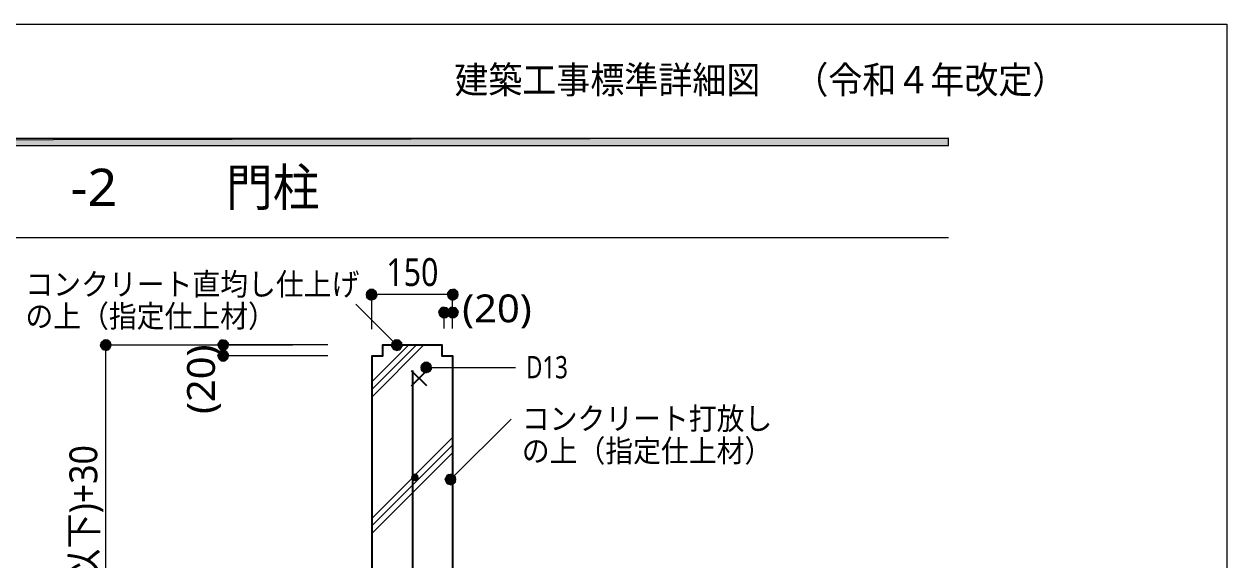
# Model space of a CAD drawing. Header units: millimetres. Extents: x 0 to 420, y 0 to 297.
# Drawn here: x 307.8 to 420.2, y 246.9 to 297 of the extents above; entities that cross this region are included whole.
import ezdxf
from ezdxf.enums import TextEntityAlignment as Align

# ---------------------------------------------------------------- set-up
doc = ezdxf.new("R2010")
doc.units = ezdxf.units.MM
doc.styles.add('kst32b', font='NotoSansJP-Variable.ttf')

msp = doc.modelspace()

# ---------------------------------------------------------------- hatches: boundary and pattern name
h = msp.add_hatch(color=7)
h.paths.add_polyline_path([(394.17, 285.62), (394.17, 286.32), (26.18, 285.62), (394.17, 285.62)])
h.paths.add_polyline_path([(394.17, 286.32), (26.18, 285.62), (26.18, 286.32), (394.17, 286.32)])
for points in [[(339.81, 271.89), (339.77, 271.7), (340.28, 271.7), (339.81, 271.89)], [(348.32, 271.5), (348.36, 271.7), (347.85, 271.7), (348.32, 271.5)], [(346.86, 270.49), (346.71, 270.38), (347.07, 270.02), (346.86, 270.49)], [(347.66, 270.49), (347.51, 270.38), (347.85, 270.02), (347.66, 270.49)], [(315.64, 267.44), (315.45, 267.48), (315.45, 267), (315.64, 267.44)], [(326.22, 267.44), (326.07, 267.33), (326.41, 267), (326.22, 267.44)], [(326.22, 266.45), (326.07, 266.34), (326.41, 265.98), (326.22, 266.45)], [(342.84, 266.53), (342.98, 266.64), (342.62, 267), (342.84, 266.53)], [(344.91, 265.09), (344.87, 264.9), (345.38, 264.9), (344.91, 265.09)], [(347.2, 254.23), (347.3, 254.08), (347.66, 254.42), (347.2, 254.23)]]:
    msp.add_hatch(color=7).paths.add_polyline_path(points)
h = msp.add_hatch(color=7)
h.paths.add_polyline_path([(340.28, 272.18), (340.08, 272.16), (340.28, 271.7), (340.28, 272.18)])
h.paths.add_polyline_path([(340.08, 272.16), (340.28, 271.7), (339.92, 272.06), (340.08, 272.16)])
h.paths.add_polyline_path([(340.28, 271.7), (339.92, 272.06), (339.81, 271.89), (340.28, 271.7)])
h = msp.add_hatch(color=7)
h.paths.add_polyline_path([(340.74, 271.89), (340.64, 272.06), (340.28, 271.7), (340.74, 271.89)])
h.paths.add_polyline_path([(340.64, 272.06), (340.28, 271.7), (340.47, 272.16), (340.64, 272.06)])
h.paths.add_polyline_path([(340.28, 271.7), (340.47, 272.16), (340.28, 272.18), (340.28, 271.7)])
h = msp.add_hatch(color=7)
h.paths.add_polyline_path([(340.64, 271.34), (340.74, 271.5), (340.28, 271.7), (340.64, 271.34)])
h.paths.add_polyline_path([(340.74, 271.5), (340.28, 271.7), (340.76, 271.7), (340.74, 271.5)])
h.paths.add_polyline_path([(340.28, 271.7), (340.76, 271.7), (340.74, 271.89), (340.28, 271.7)])
h = msp.add_hatch(color=7)
h.paths.add_polyline_path([(347.51, 272.06), (347.39, 271.89), (347.85, 271.7), (347.51, 272.06)])
h.paths.add_polyline_path([(347.39, 271.89), (347.85, 271.7), (347.37, 271.7), (347.39, 271.89)])
h.paths.add_polyline_path([(347.85, 271.7), (347.37, 271.7), (347.39, 271.5), (347.85, 271.7)])
h = msp.add_hatch(color=7)
h.paths.add_polyline_path([(348.04, 272.16), (347.85, 272.18), (347.85, 271.7), (348.04, 272.16)])
h.paths.add_polyline_path([(347.85, 272.18), (347.85, 271.7), (347.66, 272.16), (347.85, 272.18)])
h.paths.add_polyline_path([(347.85, 271.7), (347.66, 272.16), (347.51, 272.06), (347.85, 271.7)])
h = msp.add_hatch(color=7)
h.paths.add_polyline_path([(348.36, 271.7), (348.32, 271.89), (347.85, 271.7), (348.36, 271.7)])
h.paths.add_polyline_path([(348.32, 271.89), (347.85, 271.7), (348.21, 272.06), (348.32, 271.89)])
h.paths.add_polyline_path([(347.85, 271.7), (348.21, 272.06), (348.04, 272.16), (347.85, 271.7)])
h = msp.add_hatch(color=7)
h.paths.add_polyline_path([(339.77, 271.7), (339.81, 271.5), (340.28, 271.7), (339.77, 271.7)])
h.paths.add_polyline_path([(339.81, 271.5), (340.28, 271.7), (339.92, 271.34), (339.81, 271.5)])
h.paths.add_polyline_path([(340.28, 271.7), (339.92, 271.34), (340.08, 271.23), (340.28, 271.7)])
h = msp.add_hatch(color=7)
h.paths.add_polyline_path([(340.08, 271.23), (340.28, 271.19), (340.28, 271.7), (340.08, 271.23)])
h.paths.add_polyline_path([(340.28, 271.19), (340.28, 271.7), (340.47, 271.23), (340.28, 271.19)])
h.paths.add_polyline_path([(340.28, 271.7), (340.47, 271.23), (340.64, 271.34), (340.28, 271.7)])
h = msp.add_hatch(color=7)
h.paths.add_polyline_path([(347.39, 271.5), (347.51, 271.34), (347.85, 271.7), (347.39, 271.5)])
h.paths.add_polyline_path([(347.51, 271.34), (347.85, 271.7), (347.66, 271.23), (347.51, 271.34)])
h.paths.add_polyline_path([(347.85, 271.7), (347.66, 271.23), (347.85, 271.19), (347.85, 271.7)])
h = msp.add_hatch(color=7)
h.paths.add_polyline_path([(347.85, 271.19), (348.04, 271.23), (347.85, 271.7), (347.85, 271.19)])
h.paths.add_polyline_path([(348.04, 271.23), (347.85, 271.7), (348.21, 271.34), (348.04, 271.23)])
h.paths.add_polyline_path([(347.85, 271.7), (348.21, 271.34), (348.32, 271.5), (347.85, 271.7)])
h = msp.add_hatch(color=7)
h.paths.add_polyline_path([(346.71, 270.38), (346.6, 270.21), (347.07, 270.02), (346.71, 270.38)])
h.paths.add_polyline_path([(346.6, 270.21), (347.07, 270.02), (346.56, 270.02), (346.6, 270.21)])
h.paths.add_polyline_path([(347.07, 270.02), (346.56, 270.02), (346.6, 269.83), (347.07, 270.02)])
h = msp.add_hatch(color=7)
h.paths.add_polyline_path([(346.6, 269.83), (346.71, 269.66), (347.07, 270.02), (346.6, 269.83)])
h.paths.add_polyline_path([(346.71, 269.66), (347.07, 270.02), (346.86, 269.56), (346.71, 269.66)])
h.paths.add_polyline_path([(347.07, 270.02), (346.86, 269.56), (347.07, 269.52), (347.07, 270.02)])
h = msp.add_hatch(color=7)
h.paths.add_polyline_path([(347.41, 270.38), (347.26, 270.49), (347.07, 270.02), (347.41, 270.38)])
h.paths.add_polyline_path([(347.26, 270.49), (347.07, 270.02), (347.07, 270.51), (347.26, 270.49)])
h.paths.add_polyline_path([(347.07, 270.02), (347.07, 270.51), (346.86, 270.49), (347.07, 270.02)])
h = msp.add_hatch(color=7)
h.paths.add_polyline_path([(347.51, 269.83), (347.56, 270.02), (347.07, 270.02), (347.51, 269.83)])
h.paths.add_polyline_path([(347.56, 270.02), (347.07, 270.02), (347.51, 270.21), (347.56, 270.02)])
h.paths.add_polyline_path([(347.07, 270.02), (347.51, 270.21), (347.41, 270.38), (347.07, 270.02)])
h = msp.add_hatch(color=7)
h.paths.add_polyline_path([(347.07, 269.52), (347.26, 269.56), (347.07, 270.02), (347.07, 269.52)])
h.paths.add_polyline_path([(347.26, 269.56), (347.07, 270.02), (347.41, 269.66), (347.26, 269.56)])
h.paths.add_polyline_path([(347.07, 270.02), (347.41, 269.66), (347.51, 269.83), (347.07, 270.02)])
h = msp.add_hatch(color=7)
h.paths.add_polyline_path([(347.51, 270.38), (347.39, 270.21), (347.85, 270.02), (347.51, 270.38)])
h.paths.add_polyline_path([(347.39, 270.21), (347.85, 270.02), (347.37, 270.02), (347.39, 270.21)])
h.paths.add_polyline_path([(347.85, 270.02), (347.37, 270.02), (347.39, 269.83), (347.85, 270.02)])
h = msp.add_hatch(color=7)
h.paths.add_polyline_path([(347.39, 269.83), (347.51, 269.66), (347.85, 270.02), (347.39, 269.83)])
h.paths.add_polyline_path([(347.51, 269.66), (347.85, 270.02), (347.66, 269.56), (347.51, 269.66)])
h.paths.add_polyline_path([(347.85, 270.02), (347.66, 269.56), (347.85, 269.52), (347.85, 270.02)])
h = msp.add_hatch(color=7)
h.paths.add_polyline_path([(348.21, 270.38), (348.04, 270.49), (347.85, 270.02), (348.21, 270.38)])
h.paths.add_polyline_path([(348.04, 270.49), (347.85, 270.02), (347.85, 270.51), (348.04, 270.49)])
h.paths.add_polyline_path([(347.85, 270.02), (347.85, 270.51), (347.66, 270.49), (347.85, 270.02)])
h = msp.add_hatch(color=7)
h.paths.add_polyline_path([(348.32, 269.83), (348.36, 270.02), (347.85, 270.02), (348.32, 269.83)])
h.paths.add_polyline_path([(348.36, 270.02), (347.85, 270.02), (348.32, 270.21), (348.36, 270.02)])
h.paths.add_polyline_path([(347.85, 270.02), (348.32, 270.21), (348.21, 270.38), (347.85, 270.02)])
h = msp.add_hatch(color=7)
h.paths.add_polyline_path([(347.85, 269.52), (348.04, 269.56), (347.85, 270.02), (347.85, 269.52)])
h.paths.add_polyline_path([(348.04, 269.56), (347.85, 270.02), (348.21, 269.66), (348.04, 269.56)])
h.paths.add_polyline_path([(347.85, 270.02), (348.21, 269.66), (348.32, 269.83), (347.85, 270.02)])
h = msp.add_hatch(color=7)
h.paths.add_polyline_path([(315.45, 267.48), (315.26, 267.44), (315.45, 267), (315.45, 267.48)])
h.paths.add_polyline_path([(315.26, 267.44), (315.45, 267), (315.11, 267.33), (315.26, 267.44)])
h.paths.add_polyline_path([(315.45, 267), (315.11, 267.33), (315, 267.19), (315.45, 267)])
h = msp.add_hatch(color=7)
h.paths.add_polyline_path([(315.95, 267), (315.91, 267.19), (315.45, 267), (315.95, 267)])
h.paths.add_polyline_path([(315.91, 267.19), (315.45, 267), (315.81, 267.33), (315.91, 267.19)])
h.paths.add_polyline_path([(315.45, 267), (315.81, 267.33), (315.64, 267.44), (315.45, 267)])
h = msp.add_hatch(color=7)
h.paths.add_polyline_path([(326.77, 267.33), (326.6, 267.44), (326.41, 267), (326.77, 267.33)])
h.paths.add_polyline_path([(326.6, 267.44), (326.41, 267), (326.41, 267.48), (326.6, 267.44)])
h.paths.add_polyline_path([(326.41, 267), (326.41, 267.48), (326.22, 267.44), (326.41, 267)])
h = msp.add_hatch(color=7)
h.paths.add_polyline_path([(342.62, 267.48), (342.43, 267.44), (342.62, 267), (342.62, 267.48)])
h.paths.add_polyline_path([(342.43, 267.44), (342.62, 267), (342.29, 267.33), (342.43, 267.44)])
h.paths.add_polyline_path([(342.62, 267), (342.29, 267.33), (342.18, 267.19), (342.62, 267)])
h = msp.add_hatch(color=7)
h.paths.add_polyline_path([(343.09, 267.19), (342.98, 267.33), (342.62, 267), (343.09, 267.19)])
h.paths.add_polyline_path([(342.98, 267.33), (342.62, 267), (342.84, 267.44), (342.98, 267.33)])
h.paths.add_polyline_path([(342.62, 267), (342.84, 267.44), (342.62, 267.48), (342.62, 267)])
h = msp.add_hatch(color=7)
h.paths.add_polyline_path([(315, 267.19), (314.96, 267), (315.45, 267), (315, 267.19)])
h.paths.add_polyline_path([(314.96, 267), (315.45, 267), (315, 266.81), (314.96, 267)])
h.paths.add_polyline_path([(315.45, 267), (315, 266.81), (315.11, 266.64), (315.45, 267)])
h = msp.add_hatch(color=7)
h.paths.add_polyline_path([(315.11, 266.64), (315.26, 266.53), (315.45, 267), (315.11, 266.64)])
h.paths.add_polyline_path([(315.26, 266.53), (315.45, 267), (315.45, 266.49), (315.26, 266.53)])
h.paths.add_polyline_path([(315.45, 267), (315.45, 266.49), (315.64, 266.53), (315.45, 267)])
h = msp.add_hatch(color=7)
h.paths.add_polyline_path([(315.64, 266.53), (315.81, 266.64), (315.45, 267), (315.64, 266.53)])
h.paths.add_polyline_path([(315.81, 266.64), (315.45, 267), (315.91, 266.81), (315.81, 266.64)])
h.paths.add_polyline_path([(315.45, 267), (315.91, 266.81), (315.95, 267), (315.45, 267)])
h = msp.add_hatch(color=7)
h.paths.add_polyline_path([(326.07, 267.33), (325.97, 267.19), (326.41, 267), (326.07, 267.33)])
h.paths.add_polyline_path([(325.97, 267.19), (326.41, 267), (325.92, 267), (325.97, 267.19)])
h.paths.add_polyline_path([(326.41, 267), (325.92, 267), (325.97, 266.81), (326.41, 267)])
h = msp.add_hatch(color=7)
h.paths.add_polyline_path([(326.07, 266.34), (325.97, 266.17), (326.41, 265.98), (326.07, 266.34)])
h.paths.add_polyline_path([(325.97, 266.17), (326.41, 265.98), (325.92, 265.98), (325.97, 266.17)])
h.paths.add_polyline_path([(326.41, 265.98), (325.92, 265.98), (325.97, 265.79), (326.41, 265.98)])
h = msp.add_hatch(color=7)
h.paths.add_polyline_path([(325.97, 266.81), (326.07, 266.64), (326.41, 267), (325.97, 266.81)])
h.paths.add_polyline_path([(326.07, 266.64), (326.41, 267), (326.22, 266.53), (326.07, 266.64)])
h.paths.add_polyline_path([(326.41, 267), (326.22, 266.53), (326.41, 266.49), (326.41, 267)])
h = msp.add_hatch(color=7)
h.paths.add_polyline_path([(326.77, 266.34), (326.6, 266.45), (326.41, 265.98), (326.77, 266.34)])
h.paths.add_polyline_path([(326.6, 266.45), (326.41, 265.98), (326.41, 266.49), (326.6, 266.45)])
h.paths.add_polyline_path([(326.41, 265.98), (326.41, 266.49), (326.22, 266.45), (326.41, 265.98)])
h = msp.add_hatch(color=7)
h.paths.add_polyline_path([(326.88, 266.81), (326.92, 267), (326.41, 267), (326.88, 266.81)])
h.paths.add_polyline_path([(326.92, 267), (326.41, 267), (326.88, 267.19), (326.92, 267)])
h.paths.add_polyline_path([(326.41, 267), (326.88, 267.19), (326.77, 267.33), (326.41, 267)])
h = msp.add_hatch(color=7)
h.paths.add_polyline_path([(326.41, 266.49), (326.6, 266.53), (326.41, 267), (326.41, 266.49)])
h.paths.add_polyline_path([(326.6, 266.53), (326.41, 267), (326.77, 266.64), (326.6, 266.53)])
h.paths.add_polyline_path([(326.41, 267), (326.77, 266.64), (326.88, 266.81), (326.41, 267)])
h = msp.add_hatch(color=7)
h.paths.add_polyline_path([(326.88, 265.79), (326.92, 265.98), (326.41, 265.98), (326.88, 265.79)])
h.paths.add_polyline_path([(326.92, 265.98), (326.41, 265.98), (326.88, 266.17), (326.92, 265.98)])
h.paths.add_polyline_path([(326.41, 265.98), (326.88, 266.17), (326.77, 266.34), (326.41, 265.98)])
h = msp.add_hatch(color=7)
h.paths.add_polyline_path([(342.18, 267.19), (342.14, 267), (342.62, 267), (342.18, 267.19)])
h.paths.add_polyline_path([(342.14, 267), (342.62, 267), (342.18, 266.81), (342.14, 267)])
h.paths.add_polyline_path([(342.62, 267), (342.18, 266.81), (342.29, 266.64), (342.62, 267)])
h = msp.add_hatch(color=7)
h.paths.add_polyline_path([(342.29, 266.64), (342.43, 266.53), (342.62, 267), (342.29, 266.64)])
h.paths.add_polyline_path([(342.43, 266.53), (342.62, 267), (342.62, 266.49), (342.43, 266.53)])
h.paths.add_polyline_path([(342.62, 267), (342.62, 266.49), (342.84, 266.53), (342.62, 267)])
h = msp.add_hatch(color=7)
h.paths.add_polyline_path([(342.98, 266.64), (343.09, 266.81), (342.62, 267), (342.98, 266.64)])
h.paths.add_polyline_path([(343.09, 266.81), (342.62, 267), (343.13, 267), (343.09, 266.81)])
h.paths.add_polyline_path([(342.62, 267), (343.13, 267), (343.09, 267.19), (342.62, 267)])
h = msp.add_hatch(color=7)
h.paths.add_polyline_path([(325.97, 265.79), (326.07, 265.64), (326.41, 265.98), (325.97, 265.79)])
h.paths.add_polyline_path([(326.07, 265.64), (326.41, 265.98), (326.22, 265.51), (326.07, 265.64)])
h.paths.add_polyline_path([(326.41, 265.98), (326.22, 265.51), (326.41, 265.49), (326.41, 265.98)])
h = msp.add_hatch(color=7)
h.paths.add_polyline_path([(326.41, 265.49), (326.6, 265.51), (326.41, 265.98), (326.41, 265.49)])
h.paths.add_polyline_path([(326.6, 265.51), (326.41, 265.98), (326.77, 265.64), (326.6, 265.51)])
h.paths.add_polyline_path([(326.41, 265.98), (326.77, 265.64), (326.88, 265.79), (326.41, 265.98)])
h = msp.add_hatch(color=7)
h.paths.add_polyline_path([(345.38, 265.39), (345.19, 265.35), (345.38, 264.9), (345.38, 265.39)])
h.paths.add_polyline_path([(345.19, 265.35), (345.38, 264.9), (345.02, 265.24), (345.19, 265.35)])
h.paths.add_polyline_path([(345.38, 264.9), (345.02, 265.24), (344.91, 265.09), (345.38, 264.9)])
h = msp.add_hatch(color=7)
h.paths.add_polyline_path([(345.84, 265.09), (345.74, 265.24), (345.38, 264.9), (345.84, 265.09)])
h.paths.add_polyline_path([(345.74, 265.24), (345.38, 264.9), (345.57, 265.35), (345.74, 265.24)])
h.paths.add_polyline_path([(345.38, 264.9), (345.57, 265.35), (345.38, 265.39), (345.38, 264.9)])
h = msp.add_hatch(color=7)
h.paths.add_polyline_path([(344.87, 264.9), (344.91, 264.71), (345.38, 264.9), (344.87, 264.9)])
h.paths.add_polyline_path([(344.91, 264.71), (345.38, 264.9), (345.02, 264.54), (344.91, 264.71)])
h.paths.add_polyline_path([(345.38, 264.9), (345.02, 264.54), (345.19, 264.44), (345.38, 264.9)])
h = msp.add_hatch(color=7)
h.paths.add_polyline_path([(345.19, 264.44), (345.38, 264.39), (345.38, 264.9), (345.19, 264.44)])
h.paths.add_polyline_path([(345.38, 264.39), (345.38, 264.9), (345.57, 264.44), (345.38, 264.39)])
h.paths.add_polyline_path([(345.38, 264.9), (345.57, 264.44), (345.74, 264.54), (345.38, 264.9)])
h = msp.add_hatch(color=7)
h.paths.add_polyline_path([(345.74, 264.54), (345.84, 264.71), (345.38, 264.9), (345.74, 264.54)])
h.paths.add_polyline_path([(345.84, 264.71), (345.38, 264.9), (345.88, 264.9), (345.84, 264.71)])
h.paths.add_polyline_path([(345.38, 264.9), (345.88, 264.9), (345.84, 265.09), (345.38, 264.9)])
h = msp.add_hatch(color=7)
h.paths.add_polyline_path([(344.34, 254.91), (344.17, 254.87), (344.34, 254.61), (344.34, 254.91)])
h.paths.add_polyline_path([(344.17, 254.87), (344.34, 254.61), (344.06, 254.76), (344.17, 254.87)])
h.paths.add_polyline_path([(344.34, 254.61), (344.06, 254.76), (344.02, 254.61), (344.34, 254.61)])
h = msp.add_hatch(color=7)
h.paths.add_polyline_path([(344.02, 254.61), (344.06, 254.47), (344.34, 254.61), (344.02, 254.61)])
h.paths.add_polyline_path([(344.06, 254.47), (344.34, 254.61), (344.17, 254.36), (344.06, 254.47)])
h.paths.add_polyline_path([(344.34, 254.61), (344.17, 254.36), (344.34, 254.32), (344.34, 254.61)])
h = msp.add_hatch(color=7)
h.paths.add_polyline_path([(344.64, 254.61), (344.59, 254.76), (344.34, 254.61), (344.64, 254.61)])
h.paths.add_polyline_path([(344.59, 254.76), (344.34, 254.61), (344.49, 254.87), (344.59, 254.76)])
h.paths.add_polyline_path([(344.34, 254.61), (344.49, 254.87), (344.34, 254.91), (344.34, 254.61)])
h = msp.add_hatch(color=7)
h.paths.add_polyline_path([(344.34, 254.32), (344.49, 254.36), (344.34, 254.61), (344.34, 254.32)])
h.paths.add_polyline_path([(344.49, 254.36), (344.34, 254.61), (344.59, 254.47), (344.49, 254.36)])
h.paths.add_polyline_path([(344.34, 254.61), (344.59, 254.47), (344.64, 254.61), (344.34, 254.61)])
h = msp.add_hatch(color=7)
h.paths.add_polyline_path([(347.3, 254.78), (347.2, 254.61), (347.66, 254.42), (347.3, 254.78)])
h.paths.add_polyline_path([(347.2, 254.61), (347.66, 254.42), (347.15, 254.42), (347.2, 254.61)])
h.paths.add_polyline_path([(347.66, 254.42), (347.15, 254.42), (347.2, 254.23), (347.66, 254.42)])
h = msp.add_hatch(color=7)
h.paths.add_polyline_path([(347.85, 254.89), (347.66, 254.93), (347.66, 254.42), (347.85, 254.89)])
h.paths.add_polyline_path([(347.66, 254.93), (347.66, 254.42), (347.47, 254.89), (347.66, 254.93)])
h.paths.add_polyline_path([(347.66, 254.42), (347.47, 254.89), (347.3, 254.78), (347.66, 254.42)])
h = msp.add_hatch(color=7)
h.paths.add_polyline_path([(347.3, 254.08), (347.47, 253.98), (347.66, 254.42), (347.3, 254.08)])
h.paths.add_polyline_path([(347.47, 253.98), (347.66, 254.42), (347.66, 253.94), (347.47, 253.98)])
h.paths.add_polyline_path([(347.66, 254.42), (347.66, 253.94), (347.85, 253.98), (347.66, 254.42)])
h = msp.add_hatch(color=7)
h.paths.add_polyline_path([(348.15, 254.42), (348.13, 254.61), (347.66, 254.42), (348.15, 254.42)])
h.paths.add_polyline_path([(348.13, 254.61), (347.66, 254.42), (348, 254.78), (348.13, 254.61)])
h.paths.add_polyline_path([(347.66, 254.42), (348, 254.78), (347.85, 254.89), (347.66, 254.42)])
h = msp.add_hatch(color=7)
h.paths.add_polyline_path([(347.85, 253.98), (348, 254.08), (347.66, 254.42), (347.85, 253.98)])
h.paths.add_polyline_path([(348, 254.08), (347.66, 254.42), (348.13, 254.23), (348, 254.08)])
h.paths.add_polyline_path([(347.66, 254.42), (348.13, 254.23), (348.15, 254.42), (347.66, 254.42)])

# ---------------------------------------------------------------- linework, layer by layer
at = {"lineweight": 13}
msp.add_lwpolyline([(0.19, 0), (0.19, 296.97), (420.16, 296.97), (420.16, 0)], close=True, dxfattribs=at)
at = {"lineweight": 0}
for points in [[(394.17, 285.62), (394.17, 286.32), (26.18, 285.62)], [(394.17, 286.32), (26.18, 285.62), (26.18, 286.32)], [(339.81, 271.89), (339.77, 271.7), (340.28, 271.7)], [(340.28, 271.7), (339.92, 272.06), (339.81, 271.89)], [(340.08, 272.16), (340.28, 271.7), (339.92, 272.06)], [(340.28, 272.18), (340.08, 272.16), (340.28, 271.7)], [(340.28, 271.7), (340.47, 272.16), (340.28, 272.18)], [(340.64, 272.06), (340.28, 271.7), (340.47, 272.16)], [(340.74, 271.89), (340.64, 272.06), (340.28, 271.7)], [(340.28, 271.7), (340.76, 271.7), (340.74, 271.89)], [(347.39, 271.89), (347.85, 271.7), (347.37, 271.7)], [(347.51, 272.06), (347.39, 271.89), (347.85, 271.7)], [(347.85, 271.7), (347.66, 272.16), (347.51, 272.06)], [(347.85, 272.18), (347.85, 271.7), (347.66, 272.16)], [(348.04, 272.16), (347.85, 272.18), (347.85, 271.7)], [(347.85, 271.7), (348.21, 272.06), (348.04, 272.16)], [(348.32, 271.89), (347.85, 271.7), (348.21, 272.06)], [(348.36, 271.7), (348.32, 271.89), (347.85, 271.7)], [(339.77, 271.7), (339.81, 271.5), (340.28, 271.7)], [(339.81, 271.5), (340.28, 271.7), (339.92, 271.34)], [(340.28, 271.7), (339.92, 271.34), (340.08, 271.23)], [(340.08, 271.23), (340.28, 271.19), (340.28, 271.7)], [(340.28, 271.19), (340.28, 271.7), (340.47, 271.23)], [(340.28, 271.7), (340.47, 271.23), (340.64, 271.34)], [(340.64, 271.34), (340.74, 271.5), (340.28, 271.7)], [(340.74, 271.5), (340.28, 271.7), (340.76, 271.7)], [(347.85, 271.7), (347.37, 271.7), (347.39, 271.5)], [(347.39, 271.5), (347.51, 271.34), (347.85, 271.7)], [(347.51, 271.34), (347.85, 271.7), (347.66, 271.23)], [(347.85, 271.7), (347.66, 271.23), (347.85, 271.19)], [(347.85, 271.19), (348.04, 271.23), (347.85, 271.7)], [(348.04, 271.23), (347.85, 271.7), (348.21, 271.34)], [(347.85, 271.7), (348.21, 271.34), (348.32, 271.5)], [(348.32, 271.5), (348.36, 271.7), (347.85, 271.7)], [(346.6, 270.21), (347.07, 270.02), (346.56, 270.02)], [(347.07, 270.02), (346.56, 270.02), (346.6, 269.83)], [(346.71, 270.38), (346.6, 270.21), (347.07, 270.02)], [(346.6, 269.83), (346.71, 269.66), (347.07, 270.02)], [(346.86, 270.49), (346.71, 270.38), (347.07, 270.02)], [(346.71, 269.66), (347.07, 270.02), (346.86, 269.56)], [(347.07, 270.02), (347.07, 270.51), (346.86, 270.49)], [(347.07, 270.02), (346.86, 269.56), (347.07, 269.52)], [(347.26, 270.49), (347.07, 270.02), (347.07, 270.51)], [(347.41, 270.38), (347.26, 270.49), (347.07, 270.02)], [(347.07, 270.02), (347.51, 270.21), (347.41, 270.38)], [(347.56, 270.02), (347.07, 270.02), (347.51, 270.21)], [(347.07, 269.52), (347.26, 269.56), (347.07, 270.02)], [(347.26, 269.56), (347.07, 270.02), (347.41, 269.66)], [(347.07, 270.02), (347.41, 269.66), (347.51, 269.83)], [(347.51, 269.83), (347.56, 270.02), (347.07, 270.02)], [(347.39, 270.21), (347.85, 270.02), (347.37, 270.02)], [(347.85, 270.02), (347.37, 270.02), (347.39, 269.83)], [(347.51, 270.38), (347.39, 270.21), (347.85, 270.02)], [(347.39, 269.83), (347.51, 269.66), (347.85, 270.02)], [(347.66, 270.49), (347.51, 270.38), (347.85, 270.02)], [(347.51, 269.66), (347.85, 270.02), (347.66, 269.56)], [(347.85, 270.02), (347.85, 270.51), (347.66, 270.49)], [(347.85, 270.02), (347.66, 269.56), (347.85, 269.52)], [(348.04, 270.49), (347.85, 270.02), (347.85, 270.51)], [(348.21, 270.38), (348.04, 270.49), (347.85, 270.02)], [(347.85, 270.02), (348.32, 270.21), (348.21, 270.38)], [(348.36, 270.02), (347.85, 270.02), (348.32, 270.21)], [(347.85, 269.52), (348.04, 269.56), (347.85, 270.02)], [(348.04, 269.56), (347.85, 270.02), (348.21, 269.66)], [(347.85, 270.02), (348.21, 269.66), (348.32, 269.83)], [(348.32, 269.83), (348.36, 270.02), (347.85, 270.02)], [(315.26, 267.44), (315.45, 267), (315.11, 267.33)], [(315.45, 267.48), (315.26, 267.44), (315.45, 267)], [(315.64, 267.44), (315.45, 267.48), (315.45, 267)], [(315.45, 267), (315.81, 267.33), (315.64, 267.44)], [(326.22, 267.44), (326.07, 267.33), (326.41, 267)], [(326.41, 267), (326.41, 267.48), (326.22, 267.44)], [(326.6, 267.44), (326.41, 267), (326.41, 267.48)], [(326.77, 267.33), (326.6, 267.44), (326.41, 267)], [(342.43, 267.44), (342.62, 267), (342.29, 267.33)], [(342.62, 267.48), (342.43, 267.44), (342.62, 267)], [(342.62, 267), (342.84, 267.44), (342.62, 267.48)], [(342.98, 267.33), (342.62, 267), (342.84, 267.44)], [(315, 267.19), (314.96, 267), (315.45, 267)], [(314.96, 267), (315.45, 267), (315, 266.81)], [(315.45, 267), (315.11, 267.33), (315, 267.19)], [(315.45, 267), (315, 266.81), (315.11, 266.64)], [(315.11, 266.64), (315.26, 266.53), (315.45, 267)], [(315.26, 266.53), (315.45, 267), (315.45, 266.49)], [(315.91, 267.19), (315.45, 267), (315.81, 267.33)], [(315.95, 267), (315.91, 267.19), (315.45, 267)], [(315.45, 267), (315.45, 266.49), (315.64, 266.53)], [(315.64, 266.53), (315.81, 266.64), (315.45, 267)], [(315.81, 266.64), (315.45, 267), (315.91, 266.81)], [(315.45, 267), (315.91, 266.81), (315.95, 267)], [(325.97, 267.19), (326.41, 267), (325.92, 267)], [(326.41, 267), (325.92, 267), (325.97, 266.81)], [(326.07, 267.33), (325.97, 267.19), (326.41, 267)], [(325.97, 266.81), (326.07, 266.64), (326.41, 267)], [(326.07, 266.34), (325.97, 266.17), (326.41, 265.98)], [(326.07, 266.64), (326.41, 267), (326.22, 266.53)], [(326.22, 266.45), (326.07, 266.34), (326.41, 265.98)], [(326.41, 267), (326.22, 266.53), (326.41, 266.49)], [(326.41, 265.98), (326.41, 266.49), (326.22, 266.45)], [(326.41, 267), (326.88, 267.19), (326.77, 267.33)], [(326.92, 267), (326.41, 267), (326.88, 267.19)], [(326.41, 266.49), (326.6, 266.53), (326.41, 267)], [(326.6, 266.53), (326.41, 267), (326.77, 266.64)], [(326.41, 267), (326.77, 266.64), (326.88, 266.81)], [(326.88, 266.81), (326.92, 267), (326.41, 267)], [(326.6, 266.45), (326.41, 265.98), (326.41, 266.49)], [(326.77, 266.34), (326.6, 266.45), (326.41, 265.98)], [(326.41, 265.98), (326.88, 266.17), (326.77, 266.34)], [(342.18, 267.19), (342.14, 267), (342.62, 267)], [(342.14, 267), (342.62, 267), (342.18, 266.81)], [(342.62, 267), (342.29, 267.33), (342.18, 267.19)], [(342.62, 267), (342.18, 266.81), (342.29, 266.64)], [(342.29, 266.64), (342.43, 266.53), (342.62, 267)], [(342.43, 266.53), (342.62, 267), (342.62, 266.49)], [(343.09, 267.19), (342.98, 267.33), (342.62, 267)], [(342.62, 267), (343.13, 267), (343.09, 267.19)], [(342.98, 266.64), (343.09, 266.81), (342.62, 267)], [(343.09, 266.81), (342.62, 267), (343.13, 267)], [(342.62, 267), (342.62, 266.49), (342.84, 266.53)], [(342.84, 266.53), (342.98, 266.64), (342.62, 267)], [(325.97, 266.17), (326.41, 265.98), (325.92, 265.98)], [(326.41, 265.98), (325.92, 265.98), (325.97, 265.79)], [(325.97, 265.79), (326.07, 265.64), (326.41, 265.98)], [(326.07, 265.64), (326.41, 265.98), (326.22, 265.51)], [(326.41, 265.98), (326.22, 265.51), (326.41, 265.49)], [(326.92, 265.98), (326.41, 265.98), (326.88, 266.17)], [(326.41, 265.49), (326.6, 265.51), (326.41, 265.98)], [(326.6, 265.51), (326.41, 265.98), (326.77, 265.64)], [(326.41, 265.98), (326.77, 265.64), (326.88, 265.79)], [(326.88, 265.79), (326.92, 265.98), (326.41, 265.98)], [(345.38, 264.9), (345.02, 265.24), (344.91, 265.09)], [(345.19, 265.35), (345.38, 264.9), (345.02, 265.24)], [(345.38, 265.39), (345.19, 265.35), (345.38, 264.9)], [(345.38, 264.9), (345.57, 265.35), (345.38, 265.39)], [(345.74, 265.24), (345.38, 264.9), (345.57, 265.35)], [(345.84, 265.09), (345.74, 265.24), (345.38, 264.9)], [(344.91, 265.09), (344.87, 264.9), (345.38, 264.9)], [(344.87, 264.9), (344.91, 264.71), (345.38, 264.9)], [(344.91, 264.71), (345.38, 264.9), (345.02, 264.54)], [(345.38, 264.9), (345.02, 264.54), (345.19, 264.44)], [(345.19, 264.44), (345.38, 264.39), (345.38, 264.9)], [(345.38, 264.9), (345.88, 264.9), (345.84, 265.09)], [(345.38, 264.39), (345.38, 264.9), (345.57, 264.44)], [(345.38, 264.9), (345.57, 264.44), (345.74, 264.54)], [(345.74, 264.54), (345.84, 264.71), (345.38, 264.9)], [(345.84, 264.71), (345.38, 264.9), (345.88, 264.9)], [(344.34, 254.61), (344.06, 254.76), (344.02, 254.61)], [(344.02, 254.61), (344.06, 254.47), (344.34, 254.61)], [(344.17, 254.87), (344.34, 254.61), (344.06, 254.76)], [(344.06, 254.47), (344.34, 254.61), (344.17, 254.36)], [(344.34, 254.91), (344.17, 254.87), (344.34, 254.61)], [(344.34, 254.61), (344.17, 254.36), (344.34, 254.32)], [(344.34, 254.61), (344.49, 254.87), (344.34, 254.91)], [(344.59, 254.76), (344.34, 254.61), (344.49, 254.87)], [(344.64, 254.61), (344.59, 254.76), (344.34, 254.61)], [(344.34, 254.32), (344.49, 254.36), (344.34, 254.61)], [(344.49, 254.36), (344.34, 254.61), (344.59, 254.47)], [(344.34, 254.61), (344.59, 254.47), (344.64, 254.61)], [(347.2, 254.61), (347.66, 254.42), (347.15, 254.42)], [(347.66, 254.42), (347.15, 254.42), (347.2, 254.23)], [(347.3, 254.78), (347.2, 254.61), (347.66, 254.42)], [(347.2, 254.23), (347.3, 254.08), (347.66, 254.42)], [(347.66, 254.42), (347.47, 254.89), (347.3, 254.78)], [(347.3, 254.08), (347.47, 253.98), (347.66, 254.42)], [(347.66, 254.93), (347.66, 254.42), (347.47, 254.89)], [(347.47, 253.98), (347.66, 254.42), (347.66, 253.94)], [(347.85, 254.89), (347.66, 254.93), (347.66, 254.42)], [(347.66, 254.42), (348, 254.78), (347.85, 254.89)], [(348.13, 254.61), (347.66, 254.42), (348, 254.78)], [(348.15, 254.42), (348.13, 254.61), (347.66, 254.42)], [(347.66, 254.42), (347.66, 253.94), (347.85, 253.98)], [(347.85, 253.98), (348, 254.08), (347.66, 254.42)], [(348, 254.08), (347.66, 254.42), (348.13, 254.23)], [(347.66, 254.42), (348.13, 254.23), (348.15, 254.42)]]:
    msp.add_lwpolyline(points, close=True, dxfattribs=at)
at = {"lineweight": 13}
for points in [[(394.17, 276.99), (26.18, 276.99)], [(342.62, 267), (338.81, 270.81)], [(347.85, 268.52), (347.85, 271.7), (340.28, 271.7), (340.28, 268.46)], [(347.07, 268.52), (347.07, 270.02)], [(347.07, 270.02), (347.85, 270.02)], [(325.25, 189.91), (315.45, 189.91), (315.45, 194.9), (315.45, 197.32), (315.45, 222.31), (315.45, 267), (332.89, 267)], [(336.19, 267), (326.41, 267)], [(326.41, 265.98), (326.41, 267)], [(340.34, 263.57), (343.75, 267)], [(340.34, 262.85), (344.47, 267)], [(340.34, 262.15), (345.16, 267)], [(336.19, 265.98), (326.41, 265.98)], [(345.38, 264.9), (353.72, 264.9)], [(347.66, 254.42), (353.31, 260.07)], [(340.34, 250.82), (347.83, 258.34)], [(340.34, 250.13), (347.83, 257.62)], [(340.34, 249.43), (347.83, 256.92)]]:
    msp.add_lwpolyline(points, dxfattribs=at)
at = {"lineweight": 25}
for points in [[(340.34, 236.98), (340.34, 265.98), (341.33, 265.98), (341.33, 267), (346.84, 267), (346.84, 265.98), (347.83, 265.98), (347.83, 236.98)], [(344.02, 263.19), (345.44, 264.6)], [(345.44, 263.19), (344.02, 264.58)], [(344.09, 264.6), (344.09, 236.98)]]:
    msp.add_lwpolyline(points, dxfattribs=at)
msp.add_lwpolyline([(344.57, 254.62), (344.55, 254.72), (344.5, 254.8), (344.42, 254.85), (344.33, 254.87), (344.23, 254.85), (344.16, 254.8), (344.1, 254.72), (344.09, 254.62), (344.1, 254.53), (344.16, 254.45), (344.23, 254.4), (344.33, 254.38), (344.42, 254.4), (344.5, 254.45), (344.55, 254.53)], close=True, dxfattribs=at)

# ---------------------------------------------------------------- texts
at = {"style": 'kst32b'}
for s, height, p, p2 in [('建築工事標準詳細図\u3000（令和４年改定）', 2.54, (348.01, 290.49), (405.16, 290.49)), ('-2', 3.491, (312.17, 279.97), (316.53, 279.97)), ('門柱', 3.491, (326.69, 279.97), (335.41, 279.97)), ('150', 2.599, (341.65, 272.5), (346.52, 272.5)), ('コンクリート直均し仕上げ', 2.0791, (307.95, 271.63), (339.14, 271.63)), ('の上（指定仕上材）', 2.079, (307.95, 268.65), (331.34, 268.65)), ('(20)', 2.599, (348.74, 269.11), (355.24, 269.11)), ('(20)', 2.599, (325.65, 260.54), (325.65, 267.04)), ('D13', 2.079, (354.71, 263.88), (358.61, 263.88)), ('コンクリート打放し', 2.079, (354.31, 259.08), (377.7, 259.08)), ('の上（指定仕上材）', 2.079, (354.31, 256.07), (377.7, 256.07)), ('H(1,200以下)+30', 2.5989, (314.66, 233.28), (314.66, 257.64))]:
    msp.add_text(s, height=height, dxfattribs=at).set_placement(p, p2, align=Align.FIT)

doc.saveas('drawing.dxf')
